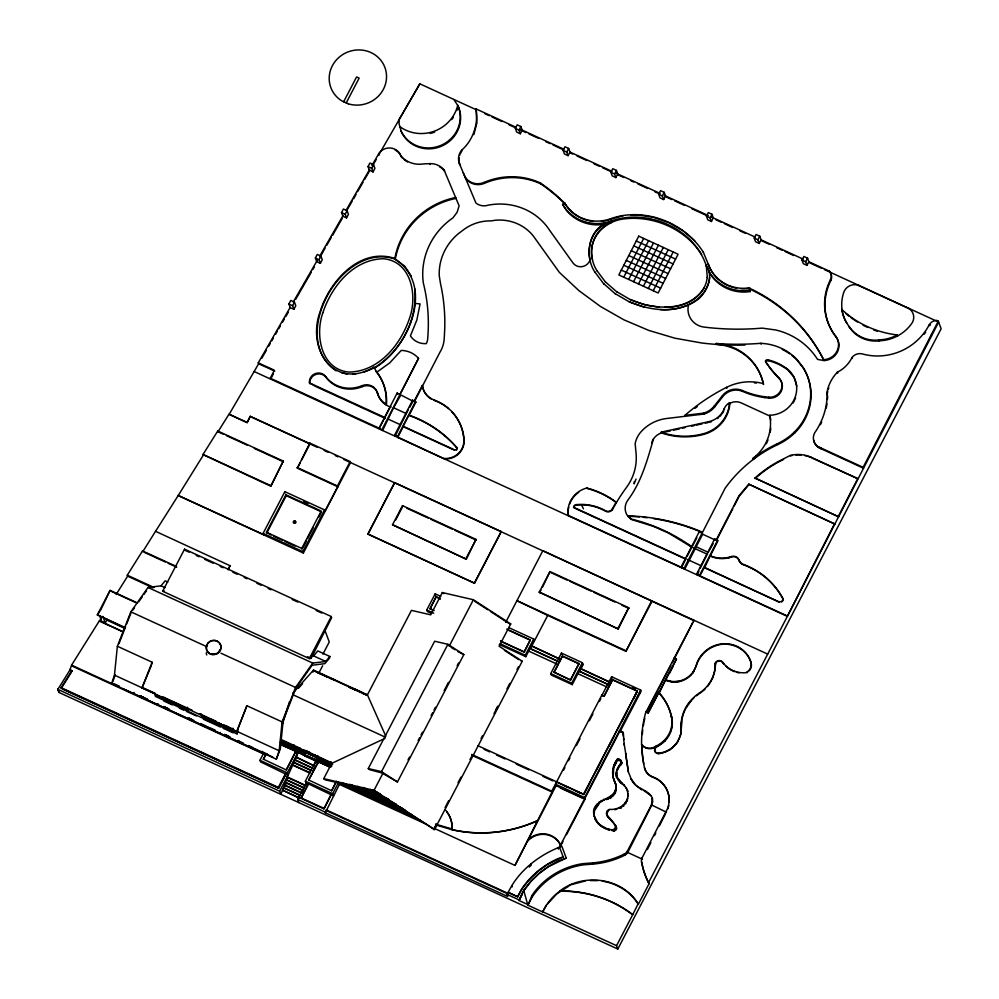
<?xml version="1.0" encoding="UTF-8"?>
<svg xmlns="http://www.w3.org/2000/svg" width="999" height="999" viewBox="0 0 999 999"><rect width="100%" height="100%" fill="white"/><g stroke="black" fill="none" stroke-linecap="round" stroke-linejoin="round"><path stroke-width="1.5" d="M617.657 778.646C610.289 772.14 628.196 760.439 617.207 759.327C612.999 764.759 611.413 772.264 613.611 778.845M628.096 796.166L627.384 790.371L627.834 791.57M594.48 816.807C588.049 797.939 617.782 801.86 615.871 785.239L616.321 786.438M594.13 814.26C593.743 806.643 599.987 800.012 607.305 798.8A11.988 11.401 -20.3 0 0 615.259 791.882L616.208 787.587L615.484 783.528L615.921 784.727M681.842 719.942L680.881 734.315L677.247 742.794M112.4 682.991L111.601 683.528L114.46 675.137L117.37 646.253L130.832 611.825L148.014 587.462L161.014 585.826L164.997 587.662M151.873 664.235L152.085 662.2L117.37 646.253M154.058 692.569L155.494 696.453L237.075 733.915L238.112 728.795M123.089 631.73L99.363 620.841L71.578 665.134L276.323 759.178L279.183 750.786L282.105 721.902L246.89 705.731L236.825 731.493L142.008 687.949L152.085 662.2M715.034 669.405L715.621 663.111A4.371 4.158 -20.3 0 1 719.23 661.063M634.365 481.555L634.09 483.878L636.038 479.095M527.922 905.181L531.918 895.504A71.841 68.319 -20.3 0 1 582.654 863.685L592.682 862.874A82.28 78.247 -20.3 0 0 624.25 854.058A7.33 6.968 -20.3 0 0 627.297 851.285L651.46 804.907L652.335 798.388L652.734 801.523L651.648 805.394L627.734 852.484A7.33 6.968 -20.3 0 1 624.687 855.256A82.28 78.247 -20.3 0 1 593.131 864.073L583.104 864.884A71.841 68.319 -20.3 0 0 532.355 896.702L527.922 905.181L542.644 911.95C546.615 903.77 552.347 896.428 559.952 891.208A117.77 112 -20.3 0 1 632.667 914.772L616.545 945.678L617.794 949.05L941.145 328.771L938.273 321.166L936.737 320.467A8.304 7.93 -23.8 0 0 929.207 324.825A56.406 53.921 -23.8 0 1 879.407 355.956A56.281 53.809 -23.8 0 1 862.362 353.933A9.391 8.966 -23.8 0 0 852.01 357.53A31.843 30.445 -23.8 0 1 837.374 372.227A39.048 37.325 -23.8 0 0 826.997 392.407L827.209 395.604A71.116 67.994 -23.8 0 1 814.747 432.729A11.164 10.677 -23.8 0 0 817.956 446.59L821.253 448.813L820.853 447.927M595.516 819.842L595.079 818.631C596.353 824.912 616.221 835.851 615.421 825.511A62.937 59.865 -20.3 0 0 607.642 815.996C605.456 813.948 606.718 810.052 609.515 809.34C618.743 810.389 628.758 803.421 627.971 793.456L628.408 794.667M558.828 782.841L556.718 782.067L555.594 784.227L556.106 785.614L514.985 865.421L434.99 828.683L435.377 826.71L435.314 828.059M414.822 288.936C417.694 320.13 400.724 351.611 374.238 367.882M671.053 730.769L672.077 726.585M311.164 656.231L313.649 655.918L317.769 650.923L329.87 656.48L329.495 658.191L324.8 663.661L312.063 665.259L295.854 688.236L283.154 720.716L280.294 749.025L276.323 759.178M714.897 670.566L712.961 677.359L710.227 682.629M653.458 438.973C647.302 460.227 641.333 482.305 627.659 500.387A14.261 13.636 -23.8 0 0 627.896 516.308L631.505 519.517L653.021 526.211L668.418 532.991L692.257 547.415M473.826 134.603L476.91 122.852L476.086 108.941L515.734 127.148M312.974 672.052L313.511 670.092L367.42 694.842L385.851 736.313M627.197 800.299L627.772 798.251M707.217 277.347C705.119 297.677 683.304 308.167 664.735 307.18M709.727 277.522C706.855 300.911 681.118 311.251 660.102 309.565M282.018 725.336L289.548 701.66M112.875 681.593L115.26 674.6M715.621 663.111L715.134 666.595A4.371 4.158 -20.3 0 1 716.995 661.176A4.371 4.158 -20.3 0 1 722.714 662.3A26.586 25.275 -20.3 0 0 745.491 672.764A8.841 8.404 -20.3 0 0 750.923 662.337A28.047 26.673 -20.3 0 0 714.547 645.641A29.82 28.359 -20.3 0 0 696.116 665.496A21.853 20.779 -20.3 0 1 665.696 679.77L676.448 659.165L674.2 658.029L674.412 658.628L692.794 622.564M749.25 670.779A8.841 8.404 -20.3 0 0 751.111 662.824C746.915 647.864 728.733 640.284 714.722 646.116A29.82 28.359 -20.3 0 0 696.291 665.983L692.819 672.901M118.968 643.668L125.599 626.723M126.698 623.9L131.119 612.599M142.008 687.949L151.336 665.609M236.825 731.493L246.89 705.731M282.105 721.902L295.567 687.462L312.749 663.099L325.749 661.475L329.87 656.48M613.736 793.631L614.185 794.829L615.834 791.658L615.384 790.459M560.039 891.445L559.865 890.971C583.541 872.477 622.852 877.721 638.361 904.245L649.025 883.79L648.151 881.78A82.28 78.247 -20.3 0 1 641.533 861.987A7.33 6.968 -20.3 0 1 641.995 858.029L667.632 808.391A26.811 25.499 -20.3 0 0 655.981 778.246L651.61 776.335A14.123 13.424 -20.3 0 1 644.43 767.682M599.038 802.01L599.475 803.208L595.079 809.739L594.642 808.541M698.975 571.028L697.227 574.974L696.728 573.863L714.71 538.886L717.944 540.896L710.326 555.731A28.022 26.786 -23.8 0 0 731.28 556.555A6.181 5.907 -23.8 0 1 738.998 560.102A7.43 7.105 -23.8 0 0 743.206 564.348A77.66 74.238 -23.8 0 1 772.639 584.015L775.511 587.387A77.66 74.238 -23.8 0 1 782.791 598.426L782.991 598.876A2.722 2.597 -23.8 0 1 781.655 601.922M700.149 568.394L707.542 553.658M400.574 395.529L393.556 407.742L382.592 430.507L379.158 428.034L397.14 393.057L413.111 401.286L409.602 407.392M395.716 434.977L408.204 409.84M616.046 761.001L616.483 762.2L614.635 765.796L614.185 764.597M523.214 891.558L518.993 900.486L527.647 904.47L523.701 890.334L530.819 881.23L539.185 873.163L548.626 866.295L558.941 860.776L566.233 858.066L548.713 866.545L539.273 873.413L530.906 881.48L523.214 891.558L523.701 890.334M793.218 402.922L795.591 398.002M514.985 865.421L552.06 792.02L551.76 791.171L471.765 754.445M647.364 849.537L650.873 842.619M654.395 835.688L655.794 832.916M659.315 825.998L665.646 813.523M273.389 373.788L270.654 379.108L270.267 378.209L274.363 370.242L258.242 362.837L290.172 307.405M382.105 429.383L418.506 358.329M395.129 436.263L394.642 435.152L412.624 400.174L415.859 402.185L409.178 415.172A118.069 112.875 -23.8 0 1 456.431 447.115L456.618 447.564A1.836 1.748 -23.8 0 1 456.406 450.012M398.077 437.612L397.577 436.501L415.559 401.523M297.315 755.207L287.262 776.96L305.357 785.264L306.256 783.553L305.357 781.156L315.672 761.375L317.869 762.387L308.691 780.007L331.68 790.758L335.839 782.667M623.738 277.198L643.668 238.424M628.658 279.445L648.588 240.684M633.566 281.706L653.496 242.944M638.486 283.966L658.416 245.192M643.406 286.226L663.336 247.452M648.314 288.474L668.244 249.713M653.234 290.734L673.164 251.973M681.243 566.745L699.225 531.768L702.172 533.116L702.659 534.24L684.677 569.218L681.243 566.745L681.743 567.857M682.167 566.196L685.938 558.878L573.601 507.292A2.81 2.685 -23.8 0 1 576.198 504.645A49.138 46.978 -23.8 0 1 605.382 510.751A5.095 4.87 -23.8 0 0 612.549 508.653A172.477 164.885 -23.8 0 1 615.634 503.121L616.171 502.21A86.276 82.48 -23.8 0 0 586.85 487.999A24.5 23.427 -23.8 0 0 568.319 515.434L568.518 515.871A24.5 23.427 -23.8 0 1 568.743 507.03M687.212 556.181L691.845 547.165M696.803 537.724L692.057 546.965A178.796 170.929 -23.8 0 0 631.306 519.08L627.697 515.859A202.56 193.644 -23.8 0 1 702.135 532.117L702.334 532.567A202.56 193.644 -23.8 0 0 685.714 526.286M701.51 533.354L702.135 532.117M684.19 568.094L725.174 488.149A132.043 126.236 -23.8 0 1 777.821 444.555A57.855 55.307 -23.8 0 0 794.879 432.804A54.446 52.048 -23.8 0 0 803.358 368.132L797.239 360.289A54.446 52.048 -23.8 0 0 791.957 355.482M716.208 540.097L738.998 495.779L748.75 484.153L834.839 524.038L748.75 484.153M716.408 540.546L732.779 508.691M734.203 505.919L739.185 496.228L748.938 484.59M700.162 576.323L699.675 575.212L717.657 540.234M813.835 440.384A11.164 10.677 -23.8 0 0 818.356 447.49L863.523 468.231L863.136 467.332L938.273 321.166M648.588 882.592L787.374 616.358L834.64 523.588M838.361 516.346L857.741 478.646L811.275 457.317A31.506 30.12 -23.8 0 0 802.771 454.807L800.986 454.595A31.506 30.12 -23.8 0 0 790.246 455.457L779.757 460.776A115.484 110.402 -23.8 0 0 754.982 478.046L838.561 516.783L754.982 478.046M938.673 322.053L787.374 616.358L254.146 371.528L229.121 414.385L245.742 422.028M399.625 395.055L418.569 358.391L417.47 357.205A24.138 23.077 -23.8 0 0 401.223 350.424L389.797 362.824L376.71 372.277A49.987 47.79 -23.8 0 1 386.413 405.144L386.026 404.258A49.987 47.79 -23.8 0 0 376.323 371.378L376.71 372.277L373.951 367.22C333.479 390.746 306.356 348.401 320.179 311.513C329.533 281.144 360.139 246.903 394.855 258.466L395.154 259.141C435.801 285.627 408.554 348.464 374.338 368.107L373.951 367.22M456.431 447.115A1.836 1.748 -23.8 0 1 454.92 450.037L403.421 426.398L397.877 437.162L444.418 458.891A17.72 16.946 -23.8 0 0 464.073 440.634L463.886 440.184A48.302 46.179 -23.8 0 0 434.128 399.987A19.456 18.594 -23.8 0 1 422.302 385.539L414.123 401.386L415.859 402.185M414.997 400.512L439.81 352.485A30.445 29.108 -23.8 0 0 444.218 338.611L444.655 330.657A195.642 187.038 -23.8 0 0 444.468 311.538L444.105 306.78A195.642 187.038 -23.8 0 0 440.434 283.266L439.248 275.637A52.835 50.512 -23.8 0 1 458.366 233.691L463.511 229.795A42.133 40.285 -23.8 0 1 478.933 222.315L481.331 221.766A42.133 40.285 -23.8 0 1 491.083 220.904L495.417 220.23A44.368 42.42 -23.8 0 1 533.291 235.964L559.303 272.327L578.846 290.572L600.461 306.468L623.888 319.817L648.826 330.432L674.924 338.199L701.872 343.007A291.084 278.271 -23.8 0 0 721.528 344.717M343.606 101.836L356.593 76.935L359.153 78.109L346.166 103.009M617.794 949.05L59.003 692.469L57.842 689.347L69.942 670.029L71.578 665.134M125.062 627.959L97.34 614.835L110.09 590.384L137.587 603.021M97.515 615.309L99.488 611.538M110.09 590.384L100.325 610.764M59.003 692.469L57.93 689.185M99.675 616.008L101.623 621.278L105.295 622.964L107.168 619.368M288.898 304.021L290.771 300.437L294.443 302.123L295.779 305.731L293.906 309.315L290.234 307.63L288.898 304.021L292.57 305.719L293.906 309.315M315.384 258.042L317.257 254.445L320.929 256.131L322.265 259.74L320.392 263.336L316.72 261.651L315.384 258.042L319.056 259.728L320.392 263.336M292.57 305.719L294.443 302.123M341.546 212.612L343.419 209.016L347.09 210.702L348.426 214.31L346.553 217.907L342.882 216.221L341.546 212.612L345.217 214.298L346.553 217.907M319.056 259.728L320.929 256.131M368.032 166.621L369.905 163.037L373.576 164.723L374.912 168.332L373.039 171.915L369.368 170.23L368.032 166.621L371.703 168.319L373.039 171.915M345.217 214.298L347.09 210.702M371.703 168.319L373.576 164.723M250.225 416.308L247.128 422.652L250.225 416.308L310.077 443.781L301.598 460.052M162.625 591.246L184.553 549.175L331.256 616.533L331.643 617.607L311.114 658.378L309.315 658.603L162.625 591.246L164.41 591.021M134.166 692.457L133.691 692.906M156.706 694.829L156.356 695.491L188.237 710.127L187.387 707.317M156.668 695.516L157.018 694.854M270.804 486.226L283.254 461.101L217.732 431.019L203.009 454.495L270.804 486.226L283.254 461.101M157.742 703.833L157.567 704.67L157.942 703.945M228.072 569.505L230.132 565.559L228.159 569.755M164.798 698.426L180.382 705.581M324.987 511.113L337.712 486.713L297.352 468.181L309.802 443.069L350.162 461.588L350.512 462.549L767.694 654.108M263.649 534.827L263.112 533.379L284.852 491.683L324.55 509.902L325.075 511.351M297.352 468.181L300.175 462.762M270.991 535.027L266.446 532.23L285.939 494.855L321.216 511.051L301.723 548.439L302.035 549.275M266.758 533.079L286.251 495.691L285.939 494.855M187.812 709.814L188.162 709.153M189.348 718.343L189.173 719.18L189.548 718.456L193.794 720.404M201.935 716.42L233.916 730.831L201.935 716.42L200.974 713.823M202.235 716.445L202.585 715.771M515.334 128.421L517.207 124.838L520.879 126.523L522.215 130.132L520.342 133.729L516.67 132.03L515.334 128.421L519.005 130.12L520.342 133.729M207.767 726.81L207.592 727.634L207.967 726.91M519.005 130.12L520.879 126.523M302.734 547.939L306.218 541.271M307.605 538.598L313.174 527.909M318.743 517.232L320.829 513.224M350.512 462.549L303.346 553.046L302.809 551.598L324.55 509.902M337.799 486.95L337.437 485.989L350.162 461.588M220.217 732.529L220.042 733.353L220.417 732.629M225.949 726.498L210.227 719.642M233.391 730.744L233.741 730.082M238.636 740.983L238.461 741.807L238.836 741.083M563.111 150.362L564.984 146.766L568.656 148.451L569.992 152.06L568.119 155.657L564.447 153.971L563.111 150.362L566.783 152.048L568.119 155.657M566.783 152.048L568.656 148.451M367.857 534.028L394.655 482.629L501.236 531.555L474.525 583.204L367.857 534.028L474.525 583.204M367.944 534.265L394.655 482.629M309.315 658.603L331.256 616.533M248.451 745.828L262.125 752.11L262.5 751.385M259.965 760.301L287.262 772.839L288.162 775.249L260.539 761.862L259.965 760.301L263.861 752.834L264.211 753.795M266.146 754.083L263.374 759.402L266.059 753.845L272.739 757.105M322.914 654.133L329.245 642.007L324.975 630.456M392.545 524.737L402.485 505.656L476.024 539.41L466.333 559.215L392.545 524.737L466.333 559.215M316.071 671.865L335.464 680.331L329.795 678.159M395.654 520.004L402.048 507.742M281.706 742.794L302.422 752.309L281.706 742.794L282.342 745.254L330.507 767.369M282.255 743.131L282.767 745.366L302.759 754.108L302.06 752.222L282.255 743.131L282.954 745.017L302.759 754.108M319.156 672.427L322.665 665.709M295.367 752.06L286.276 769.917L295.454 752.297C299.25 753.308 298.614 751.335 295.929 757.055L314.198 765.846L295.929 757.055M285.951 774.237L278.646 788.248L278.334 787.412L285.639 773.388M287.262 772.839L297.577 753.071M302.697 793.656L284.603 785.351L280.794 794.305L279.633 791.183L288.074 775.012L285.864 774L278.559 788.011L61.351 688.286L71.229 672.527M300.924 750.249L281.106 741.158L300.924 750.249L300.224 748.376M304.595 788.386L286.501 780.082L287.262 776.96M280.881 740.696L301.598 750.212L280.694 741.046L282.342 745.254M286.089 784.153L285.377 782.229L286.501 780.082M284.965 786.313L284.428 784.877L285.552 782.716L303.646 791.021M302.06 752.222L302.572 754.47M299.413 798.301L282.53 790.147L283.654 787.986L300.362 795.654M303.109 751.26L316.246 757.192L317.944 761.975L304.845 755.956L303.296 750.898L316.396 756.917L318.132 761.613L305.032 755.606L302.884 749.55L315.472 755.256M303.684 750.998L315.934 756.63M305.706 754.919L305.145 756.006L303.484 751.523L304.058 750.436M610.889 172.303L612.762 168.706L616.433 170.392L617.769 174.001L615.896 177.597L612.225 175.911L610.889 172.303L614.56 173.988L615.896 177.597M614.56 173.988L616.433 170.392M311.75 757.692L316.92 760.064M318.132 760.626L317.57 761.713L316.096 756.867M331.793 766.158L318.818 759.839L319.455 762.299L317.17 755.631L317.994 757.741L331.805 764.085M314.623 764.198L315.672 761.375M317.994 757.741L331.618 764.435M318.231 758.204L317.719 755.968L318.231 758.204L332.38 764.697M318.544 758.066L319.243 759.952M298.888 802.622L297.727 799.487L306.169 783.316L308.366 784.327L301.061 798.351L323.951 808.865L331.268 794.842L308.142 783.728L301.061 798.351M315.846 761.862L318.057 762.874L318.681 761.663L308.691 780.007M331.181 765.646L319.368 760.177L319.88 762.412L329.782 766.957M319.88 762.412L319.368 760.177M366.683 694.655L362.4 693.131L366.496 695.017M362.787 693.443L366.67 694.78M367.42 694.842L411.463 610.364L430.706 614.835L442.332 592.544L473.389 599.75L510.739 623.95L499.113 646.241L522.252 661.238L434.515 829.545L374.35 791.22L325.087 779.794L323.726 778.671L331.68 763.398L385.065 738.348M336.438 781.206L331.68 790.758M431.456 613.374L427.285 611.45L426.748 610.002L435.189 593.831L440.746 596.391M323.951 808.865L331.044 794.242M331.268 794.842L333.466 795.853L332.667 793.693L338.649 782.217M432.854 610.139L429.995 608.616L436.176 596.765L440.334 598.663M430.082 608.866L436.176 596.765M339.46 783.441L360.177 792.956L357.754 786.663M517.644 896.602L521.628 889.085A84.141 80.032 -20.3 0 1 557.954 858.616L563.174 856.955L547.402 864.547L537.674 871.628L529.058 879.944L521.715 889.322L517.732 896.84L508.104 892.219L506.98 894.38L507.779 896.54L325.299 812.749L339.448 784.377L338.823 782.692M340.072 783.191L359.69 792.644L359.178 790.409L345.03 783.915M325.299 812.749L326.161 809.877L508.641 893.655M466.071 558.491L476.024 539.41M658.666 194.243L660.539 190.647L664.21 192.332L665.546 195.941L663.673 199.538L660.002 197.852L658.666 194.243L662.337 195.929L663.673 199.538M662.337 195.929L664.21 192.332M368.281 768.556L434.652 641.233L447.902 644.305L463.823 654.62L397.44 781.955L382.03 773.014L369.642 769.68L368.281 768.556L381.518 771.628L397.44 781.955M358.166 788.661L359.565 792.107L353.284 789.222L352.635 787.449M359.827 787.612L360.602 789.697L382.654 799.387L360.789 789.335L362.45 793.556L384.253 803.571L381.643 797.627L359.827 787.612L362.45 793.556M359.053 790.184L357.392 786.575M359.69 792.644L359.178 790.409M360.402 787.961L381.443 797.177L381.955 799.412L361.101 789.847L360.402 787.961L381.256 797.539L381.955 799.412M361.101 789.847L360.589 787.599M362 792.145L383.042 801.36L383.554 803.596L362.699 794.03L362 792.145L382.854 801.722L383.554 803.596M362.699 794.03L362.187 791.795M474.438 582.966L501.236 531.555M381.518 771.628L447.902 644.305M323.726 778.671L374.026 790.346L383.004 773.114M449.163 646.228L473.389 599.75M381.643 797.627L361.376 787.886M384.066 797.264L389.323 800.124M384.403 798.451L386.638 805.107L384.403 798.451L392.582 802.209M403.559 809.34L385.489 801.036L384.977 798.8L391.908 802.035L392.557 803.808M385.489 801.036L384.977 798.8M408.054 759.864L409.49 757.092M418.156 740.484L419.592 737.724M421.041 734.952L422.477 732.18M431.143 715.571L432.579 712.811M434.028 710.039L435.464 707.267M444.13 690.659L448.451 682.354M457.117 665.746L458.553 662.986M386.388 803.346L407.43 812.562L407.942 814.797L387.088 805.219L386.388 803.346L407.43 812.562M387.088 805.219L386.576 802.984M706.443 216.171L708.316 212.575L711.987 214.273L713.323 217.882L711.45 221.466L707.767 219.78L706.443 216.171L710.114 217.857L711.45 221.466M710.114 217.857L711.987 214.273M505.681 622.402L542.857 550.674L694.168 620.741M407.629 813.011L408.454 815.122L407.629 813.011L385.814 802.996L407.292 812.337M539.273 592.107L549.974 571.59L628.721 607.742L618.294 628.983L539.273 592.107L618.294 628.983M539.547 592.832L540.971 590.097M542.395 587.362L549.974 571.59M530.257 639.959L524.163 652.06L530.257 639.959L506.73 629.158M433.578 829.607L436.451 824.088M445.092 807.529L448.688 800.636M458.029 782.704L460.914 777.185M469.98 759.502L472.415 755.107M481.043 738.548L482.48 735.788M493.993 713.723L497.814 706.118M506.943 688.885L509.815 683.366M517.007 669.567L518.444 666.808M497.564 707.017L496.203 709.203M558.516 658.603L531.456 645.779L525.774 656.668L525.237 655.232L533.678 639.06L508.616 627.547M531.63 646.266L547.714 615.421L625.936 651.348L651.985 601.373M754.22 238.112L756.093 234.515L759.764 236.201L761.101 239.81L759.228 243.406L755.544 241.721L754.22 238.112L757.891 239.797L759.228 243.406M757.891 239.797L759.764 236.201M582.917 664.148L572.24 684.64L551.286 675.024L550.749 673.576L561.438 653.084L582.38 662.712L583.091 664.635L580.881 668.868L608.478 681.543M553.995 672.19L562.425 656.018L578.97 663.611L570.616 680.032L553.995 672.19L570.616 680.032M554.083 672.439L558.653 663.661M559.303 662.424L562.425 656.018M570.529 679.782L578.97 663.611M572.24 684.64L571.703 683.191L582.38 662.712M609.777 681.942L608.391 684.59L579.408 671.291L580.794 668.631L609.865 682.18M688.336 305.045L688.423 305.269A19.293 18.444 -23.8 0 0 704.307 327.123L709.065 327.66A274.488 262.4 -23.8 0 0 755.644 328.609L762.2 328.134L775.636 329.957A71.116 67.994 -23.8 0 1 817.557 359.403L824.038 360.577A15.147 14.486 -23.8 0 0 837.474 351.91A15.147 14.486 -23.8 0 0 835.788 336.638A56.406 53.921 -23.8 0 1 830.906 280.407A8.304 7.93 -23.8 0 0 829.882 272.103L829.482 271.216L808.84 261.738L807.005 265.347L803.321 263.661L801.985 260.052L803.858 256.456L807.542 258.142L809.24 262.625L821.615 268.319M807.005 265.347L805.669 261.738L807.542 258.142M618.019 628.271L628.721 607.742M551.76 791.171L601.91 694.967L604.233 696.166L612.612 679.67L604.145 695.916M619.343 730.956L619.792 732.167L641.096 691.283L640.659 690.072L611.625 676.748L601.997 695.204L604.233 696.166M625.936 651.348L651.723 600.661M563.448 770.379L564.885 767.619M568.481 760.726L569.917 757.979M576.386 745.566L579.982 738.673M589.335 720.741L592.919 713.848M599.388 701.435L600.836 698.676M610.414 681.118L612.062 677.946L611.625 676.748M517.732 896.84L508.191 892.457C518.506 870.416 539.897 854.457 561.85 846.228L566.321 858.316M522.14 894.455L518.993 900.486L523.126 891.32M583.628 794.63L637.237 690.983L612.612 679.67M637.325 691.221L583.541 794.392L556.718 782.067M584.353 793.256L590.084 782.254M596.54 769.867L601.56 760.239M608.728 746.49L613.748 736.85M621.64 721.728L626.66 712.1M633.828 698.338L637.237 690.983M566.508 834.664L585.139 798.938L584.627 797.564L640.659 690.072M559.253 847.477L619.605 731.68C624.475 729.532 623.314 737.15 623.788 739.772L623.663 738.298M561.5 844.28L562.924 841.533M693.993 620.267L646.078 711.95L648.289 712.961L676.398 659.04M670.816 665.546L646.303 712.549L645.953 711.588L648.289 712.961M672.252 662.787L673.701 660.014M648.151 712.612L658.741 692.307A56.419 53.659 -20.3 0 1 671.503 717.12L671.865 718.081A26.998 25.674 -20.3 0 1 671.827 727.996M671.865 718.081L671.34 715.784A56.419 53.659 -20.3 0 0 659.09 693.269L665.659 679.645M669.455 673.388L673.039 666.52M632.667 914.772L638.186 903.77M626.685 801.248L624.25 804.782M713.111 543.693L708.229 552.31L695.691 546.553M293.281 301.998L317.42 260.077M319.767 256.019L343.119 215.459M346.241 210.052L369.605 169.48M371.94 165.422L379.47 152.522A12.612 12.05 -23.8 0 1 392.47 148.327L394.692 149.113A12.612 12.05 -23.8 0 1 400.811 155.744L401.211 156.643A24.775 23.676 -23.8 0 0 402.609 158.179M254.146 371.528L258.629 363.736L258.242 362.837M261.726 358.354L266.371 350.287M268.756 346.154L270.317 343.456M271.778 340.884L273.326 338.186M275.649 334.153L277.322 331.281M278.733 328.783L280.282 326.086M282.605 322.053L284.328 319.118M285.702 316.683L288.224 312.35M295.754 299.2L299.126 293.419M299.613 292.482L307.355 279.033M307.692 278.546L311.213 272.315M312.762 269.618L314.31 266.933M320.155 256.918L323.264 251.511M323.589 250.799L325.137 248.114M326.685 245.429L331.318 237.362M332.617 235.277L342.145 218.531M346.628 210.939L349.101 206.431M349.75 205.532L352.197 201.061M353.634 198.776L356.069 194.33M357.617 191.646L363.024 182.23M364.573 179.545L369.205 171.478M373.077 164.76L376.223 159.553M476.473 109.84L419.842 83.829L378.496 155.345L379.333 154.146M542.644 911.95L546.391 905.032M686.413 707.317L690.709 701.298M399.213 119.318L419.842 83.829M152.959 587.787L127.635 576.161L127.285 575.199L142.507 550.924L176.448 566.483M230.22 565.796L155.544 531.306L142.782 551.648L142.507 550.924M303.346 553.046L178.184 495.579L203.272 455.219M223.576 434.303L217.994 431.743L229.033 414.148L247.04 422.415M123.189 631.98L99.463 621.078L101.036 618.568M116.146 594.48L127.635 576.161M178.184 495.579L155.544 531.306M61.439 688.523L61.126 687.674L71.828 670.616L69.73 669.43M132.83 610.189L134.528 607.767M138.799 601.723L142.208 596.878M143.918 594.467L146.478 590.834M576.198 504.645L576.398 505.094A49.138 46.978 -23.8 0 1 605.581 511.201A5.095 4.87 -23.8 0 0 611.937 510.214L612.737 509.09A172.477 164.885 -23.8 0 1 615.834 503.571L616.907 501.748A172.477 164.885 -23.8 0 1 626.311 487.674A51.523 49.251 -23.8 0 0 636.076 453.509L635.152 443.593A25.599 24.476 -23.8 0 1 641.483 431.268A39.361 37.637 -23.8 0 1 666.633 418.494L703.983 414.048A20.055 19.168 -23.8 0 0 714.672 406.918L722.302 397.252A16.296 15.584 -23.8 0 1 742.619 391.396A86.289 82.48 -23.8 0 0 764.522 397.577L769.093 398.102A11.901 11.376 -23.8 0 0 779.158 378.534L778.758 377.647A107.767 103.034 -23.8 0 1 765.459 361.288A1.861 1.773 -23.8 0 1 767.769 359.765A53.721 51.361 -23.8 0 1 786.513 368.381L793.968 377.222L796.79 386.064M707.454 686.538L709.615 683.653M704.183 287.762C688.748 312.45 653.808 310.09 630.357 299.513M676.598 743.618L671.403 748.775M547.44 904.058L556.88 893.755L568.98 886.051M685.314 416.271L684.914 415.384L703.583 413.149A20.055 19.168 -23.8 0 0 714.273 406.031L721.902 396.353A16.296 15.584 -23.8 0 1 742.22 390.497A86.289 82.48 -23.8 0 0 764.135 396.678L768.706 397.215L769.093 398.102M161.014 585.826L165.135 580.844L167.782 582.055M611.937 510.214L612.549 508.653M292.932 693.119L313.511 670.092M298.476 688.274L302.61 683.641M661.862 753.184L658.741 753.696A3.796 3.609 -20.3 0 1 656.131 747.302L665.159 740.709M703.433 252.385C684.577 222.24 643.618 206.431 609.865 219.006A38.749 37.038 -23.8 0 1 564.697 203.009L562.612 204.358L565.034 207.992A41.234 39.423 -23.8 0 0 601.46 223.289L603.721 222.914L604.308 224.251C591.895 231.094 586.937 246.691 590.022 260.09A9.678 9.253 -23.8 0 1 572.951 262.924L549.837 230.607A60.989 58.304 -23.8 0 0 488.486 205.12A13.262 12.675 -23.8 0 1 475.961 203.097L459.478 163.774A13.899 13.287 -23.8 0 1 461.55 150.325C473.076 140.21 478.521 123.988 476.086 108.941M693.868 697.976L691.433 700.411A59.178 56.281 -20.3 0 0 690.334 701.735M529.27 867.007L531.206 865.122L530.769 863.923M705.007 689.198L700.324 693.019M663.036 742.756L658.166 746.128M620.916 807.592L622.664 806.268M696.503 695.741L698.388 694.405M603.721 222.914L610.851 221.204L611.338 222.315C591.945 229.795 586.163 254.345 597.24 271.116M645.953 711.588A121.666 115.709 -20.3 0 0 641.57 742.444L641.608 744.492A10.427 9.915 -20.3 0 0 655.769 746.34L659.115 744.442A26.998 25.674 -20.3 0 0 671.153 728.433L671.728 725.624A26.998 25.674 -20.3 0 0 671.503 717.12M668.743 750.486L670.566 749.412M583.466 508.816L581.493 504.845M783.553 459.428L779.944 461.226A115.484 110.402 -23.8 0 0 776.623 463.037M294.268 521.153C291.233 524.4 298.614 522.177 294.443 520.716C290.472 522.677 297.864 524.8 295.204 521.191M619.105 808.428L620.004 808.016M667.832 751.023L662.886 752.884M364.285 371.99L372.827 368.469M585.189 881.006L569.967 884.952M619.88 759.427L620.329 760.626L617.657 760.539L617.207 759.327M607.242 220.292A38.749 37.038 -23.8 0 0 610.064 219.455L623.364 215.622M610.851 221.204C647.327 207.817 694.455 228.496 706.418 266.159M606.668 223.863L611.063 222.652M662.587 431.855L662.886 432.53L661.475 432.904L661.176 432.242L662.587 431.855L709.502 421.503A20.967 20.042 -23.8 0 0 724.188 408.778A12.063 11.538 -23.8 0 1 729.57 402.684L729.869 403.359A34.49 32.979 -23.8 0 1 703.808 434.365A70.442 67.333 -23.8 0 1 661.475 432.904A14.71 14.061 -23.8 0 0 651.635 442.869M726.223 558.291L731.48 557.005A6.181 5.907 -23.8 0 1 739.198 560.539L739.597 561.488A7.43 7.105 -23.8 0 0 743.406 564.785C760.164 570.841 774.625 583.104 782.991 598.876M611.338 222.315C588.786 225.225 583.616 255.769 595.054 272.34M679.807 681.393L671.915 681.88L665.883 680.257A32.705 31.094 -20.3 0 0 671.915 681.88A32.705 31.094 -20.3 0 0 678.246 681.755A21.853 20.779 -20.3 0 0 693.756 671.64M614.71 809.714L616.858 809.227M664.397 432.192L670.454 430.856M673.476 430.182L679.532 428.846M682.429 428.209L685.039 427.634M691.558 426.198L694.168 425.624M696.178 425.174L702.235 423.838M705.257 423.176L708.291 422.502M623.114 732.704L620.367 731.318M604.308 224.251L602.047 224.625A41.234 39.423 -23.8 0 1 565.621 209.328L562.612 204.358M353.022 374.063L355.831 373.763M907.591 307.817L909.015 308.604A11.226 10.727 -23.8 0 1 911.313 324.088A39.848 38.099 -23.8 0 1 883.99 340.397L878.995 340.909A32.355 30.932 -23.8 0 1 849.537 327.385L849.15 326.486A32.355 30.932 -23.8 0 0 878.608 340.01L883.591 339.51A39.848 38.099 -23.8 0 0 897.339 334.965L897.726 335.851M708.815 271.179L710.501 274.413A41.234 39.423 -23.8 0 0 745.729 292.033L750.249 291.583L749.662 290.247L745.142 290.697A41.234 39.423 -23.8 0 1 709.914 273.077L705.831 264.81C713.761 275.712 707.829 289.935 699.175 298.439C679.32 314.41 651.211 311.338 629.233 301.698M590.397 880.581L597.664 880.631M463.823 654.62L457.617 651.41M521.316 661.301L522.252 661.238M630.831 215.285L638.299 214.947L652.472 217.183M439.51 166.708A17.52 16.746 -23.8 0 1 444.567 171.104L444.18 170.217A17.52 16.746 -23.8 0 0 429.845 163.636L423.638 163.898A24.775 23.676 -23.8 0 1 400.811 155.744M509.602 623.888L510.739 623.95M658.903 307.143L645.292 304.995L630.456 299.737L616.808 291.733M602.31 881.118C616.321 883.253 629.682 891.071 637.487 903.034M395.154 259.141C341.483 240.759 287.575 337.987 336.114 370.829M341.621 372.739L347.377 374.163M537.112 820.916A130.182 123.814 -20.3 0 1 452.272 829.794L451.96 828.958L435.539 824.138M452.272 829.794L435.851 824.974M653.895 217.407L669.155 222.814L683.079 230.806M644.592 307.33L629.333 301.923L615.309 293.706M842.607 312.625A39.848 38.099 -23.8 0 1 843.556 292.969A11.226 10.727 -23.8 0 1 857.866 285.115L859.39 285.689M669.243 801.947A26.811 25.499 -20.3 0 0 656.156 778.721L651.785 776.822A14.123 13.424 -20.3 0 1 644.617 768.169L643.893 764.934A121.666 115.709 -20.3 0 1 641.833 747.364L641.608 744.492M641.87 789.959L635.851 785.301L631.118 778.808C634.64 788.96 647.764 788.835 652.122 797.602L652.509 798.863M651.385 795.916L643.968 790.671M521.403 129.745L563.873 149.251M569.542 151.86L612.025 171.366M616.271 173.314L660.164 193.469M664.41 195.417L708.303 215.572M711.138 216.87L755.032 237.025M760.701 239.635L803.184 259.141M484.977 113.736L489.223 115.684M492.057 116.983L501.973 121.541M509.04 124.788L514.71 127.397M520.379 129.995L526.036 132.592M528.871 133.891L538.786 138.449M545.866 141.696L550.112 143.644M552.947 144.942L562.849 149.5M569.929 152.747L572.764 154.046M577.01 155.994L586.925 160.552M594.005 163.799L599.675 166.396M602.497 167.707L611.001 171.603M618.081 174.85L623.738 177.46M630.819 180.707L633.653 182.005M637.899 183.953L647.814 188.511M654.894 191.758L657.729 193.057M666.221 196.965L671.89 199.563M674.712 200.861L684.627 205.407M691.708 208.666L705.868 215.16M715.784 219.718L721.44 222.315M724.275 223.614L732.766 227.522M739.847 230.769L745.516 233.366M761.088 240.522L769.592 244.418M776.673 247.677L782.329 250.274M785.164 251.573L793.656 255.482M824.375 269.58L937.137 321.353L936.737 320.467M857.866 285.115L909.015 308.604M801.985 260.052L805.669 261.738M636.263 241.009L675.586 259.066M633.778 245.866L673.101 263.911M631.281 250.712L670.604 268.768M628.796 255.557L668.119 273.614M626.298 260.402L665.621 278.459M623.813 265.247L663.136 283.304M621.316 270.092L660.639 288.149M770.691 420.117A44.705 42.732 -23.8 0 0 770.079 416.158L741.046 402.822A12.063 11.538 -23.8 0 0 728.471 404.27M817.956 446.59L863.136 467.332M812.861 458.404L857.741 478.646M701.698 533.791L715.209 539.997L714.71 538.886M393.556 407.742L406.094 413.499M693.269 547.814L707.442 554.32M386.026 404.258A20.729 19.818 -23.8 0 1 377.36 392.807A11.601 11.089 -23.8 0 0 361.925 385.714A30.757 29.408 -23.8 0 1 325.587 376.436A9.003 8.604 -23.8 0 0 309.39 382.867L384.79 417.482L385.189 418.381L380.994 416.458M387.787 418.956L400.337 424.712M309.39 382.867L315.372 386.326M315.672 386.463L342.769 398.901M343.956 399.45L352.197 403.234M353.072 403.633L375.761 414.048M376.935 414.597L380.469 416.221M453.946 449.95L403.608 426.835L403.271 426.073L409.041 414.847L409.378 415.621A118.069 112.875 -23.8 0 1 456.618 447.564M687.3 559.415L701.473 565.921M710.664 556.505L710.277 555.619L704.557 567.782L779.158 602.035L704.357 567.332L699.962 575.874L787.175 615.921M575.199 508.379L684.927 558.766M258.629 363.736L274.75 371.141M394.642 435.152L397.577 436.501M696.728 573.863L699.675 575.212M270.267 378.209L379.258 428.259L390.609 406.393L390.959 407.167A20.729 19.818 -23.8 0 1 377.759 393.693L377.36 392.807M568.319 515.434L681.543 567.42M250.312 416.546L310.165 444.031L309.802 443.069M311.551 444.667L317.12 447.215M324.076 450.412L328.246 452.335M335.214 455.532L337.987 456.805M343.556 459.365L349.126 461.913M550.237 572.315L567.107 580.057M569.929 581.356L591.021 591.033M593.831 592.332L614.922 602.01M621.952 605.244L628.983 608.466M406.993 508.316L428.209 518.056M431.031 519.355L452.247 529.095M455.069 530.394L476.286 540.134M297.09 467.457L337.437 485.989M226.361 435.589L247.277 445.179M254.245 448.389L283.516 461.825M674.238 658.154L676.448 659.165M203.009 454.495L270.529 485.502M303.733 501.348L307.979 503.296M625.674 650.624L516.808 600.636L547.714 615.421M286.251 495.691L321.528 511.888M436.263 597.002L440.422 598.901M508.204 630.032L528.958 639.56M632.804 687.474L635.576 688.736M562.512 656.256L579.058 663.848M612.699 679.919L635.963 690.596M559.852 659.015L531.543 646.016L530.069 648.438L558.379 661.425M531.58 649.325L557.042 661.026M528.683 651.098L556.992 664.085M577.934 673.713L606.917 687.012M266.446 532.23L301.723 548.439M273.813 536.313L282.28 540.209M285.102 541.495L294.98 546.041M429.995 608.616L434.14 610.526M500.536 641.021L524.075 651.823M500.624 641.258L524.163 652.06M263.112 533.379L302.809 551.598M178.097 495.342L263.561 534.577M426.748 610.002L433.716 613.199M500.187 643.731L525.237 655.232M499.325 644.53L525.774 656.668M550.749 673.576L571.703 683.191M189.186 552.185L184.952 550.249L184.553 549.175M196.229 555.432L199.051 556.73M204.695 559.315L213.162 563.199M220.217 566.445L223.039 567.732M232.904 572.265L237.138 574.213M244.193 577.447L247.015 578.746M256.893 583.279L261.114 585.227M268.169 588.461L270.991 589.76M292.158 599.475L297.789 602.06M316.134 610.476L321.778 613.074M144.193 552.297L165.397 562.012M168.232 563.311L176.711 567.207M313.649 655.918L325.749 661.475M307.442 656.693L311.114 658.378M127.285 575.199L154.008 587.474M148.014 587.462L312.749 663.099M478.034 745.741L583.453 794.155M355.544 689.672L349.188 687.2L355.357 690.034M355.831 689.66L362.612 692.769M313.711 670.629L316.471 671.902M316.983 672.19L366.246 694.755M563.861 785.551L568.106 787.499M575.162 790.746L580.806 793.331M317.445 672.489L327.048 676.897M355.869 690.209L360.951 692.544M484.003 749.287L489.622 751.86M496.64 755.082L505.057 758.953M516.283 764.11L528.921 769.904M542.944 776.348L552.772 780.856M555.594 784.227L584.627 797.564M556.106 785.614L585.139 798.938M560.377 788.024L582.105 798.001M552.06 792.02L472.115 755.406M110.265 590.871L136.426 602.884M130.832 611.825L206.868 646.74M220.941 653.196L295.567 687.462M293.319 694.917L385.052 737.037M97.34 614.835L124.85 627.459M106.793 620.092L124.763 628.346M305.644 750.499L309.84 752.384M281.243 739.585L300.587 748.463L303.059 754.769L301.598 750.212M316.983 755.993L331.68 762.811M280.532 739.922L331.68 763.398M318.419 757.841L332.567 764.347M303.484 751.523L315.909 757.23M318.818 759.839L331.256 765.546M306.918 755.469L310.552 757.142M320.067 762.062L330.582 766.832M281.094 744.205L330.694 767.02M295.454 752.297L297.665 753.308M372.352 789.897L375.087 791.146M377.235 792.282L373.276 790.459L374.026 792.507M370.242 789.46L378.983 793.381M362.899 787.449L380.969 795.753L362.712 787.811M384.777 797.439L388.736 799.262M365.135 788.573L381.493 796.078L362.212 787.674M385.427 797.889L388.149 799.138M384.315 797.726L388.486 799.637M142.732 687.624L155.469 693.481M162.537 696.728L192.258 710.364M199.338 713.623L216.321 721.415M223.389 724.662L233.304 729.22M384.215 798.813L396.478 804.445M114.46 675.137L154.833 693.681M202.847 715.821L206.431 717.469M232.193 729.295L225.936 725.836M237.812 731.78L279.183 750.786M384.79 799.163L395.916 804.27M156.481 695.279L188.349 709.902M352.622 785.501L358.279 788.111L349.6 784.565M361.288 789.485L382.142 799.063M385.676 800.686L402.36 808.341M349.862 784.402L358.778 788.411L349.675 784.764M403.671 809.153L384.977 800.886L405.494 810.301M294.98 759.702L313.249 768.481L295.155 760.177M344.343 783.516L359.54 790.496L341.396 782.604M163.799 700.998L172.29 704.894M179.358 708.141L183.604 710.089M186.438 711.388L196.341 715.933M203.421 719.193L220.404 726.985M223.227 728.283L233.129 732.829M343.431 783.616L358.991 790.758M340.334 783.266L346.616 786.151L345.954 784.377M407.804 814.247L401.198 811.213L400.537 809.44M386.825 804.744L408.641 814.759M294.031 762.337L312.125 770.641M339.011 783.179L421.503 821.053M294.205 762.811L310.914 770.491M339.448 784.377L426.223 824.225M293.082 764.972L309.79 772.639M293.256 765.459L309.965 773.126M113.811 683.641L119.443 686.226M140.559 695.928L143.369 697.215M164.498 706.917L167.308 708.204M188.424 717.906L191.246 719.193M209.553 727.597L215.185 730.182M224.9 734.49L228.634 736.201M237.712 740.534L243.344 743.119M261.638 751.523L267.27 754.108M140.522 696.041L147.365 699.188M163.611 706.543L169.281 709.153M200.674 723.551L206.343 726.148M224.463 734.477L230.332 737.187M248.351 745.554L252.447 747.439M139.261 695.691L147.465 699.462M264.423 753.883L122.815 688.673M71.891 665.983L264.435 754.395M263.286 759.165L286.276 769.917M305.357 781.156L332.667 793.693M287.45 777.434L305.544 785.751M286.313 779.595L304.408 787.899M285.377 782.229L303.471 790.546M284.428 784.877L302.522 793.181M283.479 787.512L301.573 795.816M61.126 687.674L278.334 787.412M300.836 797.751L323.738 808.253M62.85 689.173L278.646 788.248M282.53 790.147L299.238 797.814M326.423 810.589L507.492 893.73M506.98 894.38L518.731 899.762M542.557 911.712L616.545 945.678M57.842 689.347L279.633 791.183M297.727 799.487L325.037 812.025M355.806 689.672L348.801 686.887L355.619 690.034M69.942 670.029L72.14 671.453L71.828 670.616M687.687 544.23L691.683 546.515M451.036 647.315L454.995 649.775M474.987 601.448L487.812 609.765M490.372 611.425L508.316 623.051M504.47 650.374L518.731 659.615M374.026 790.346L434.515 829.545M411.413 276.386L404.72 266.171L395.254 259.365A75.312 71.99 -23.8 0 1 456.006 198.401L455.606 197.502A75.312 71.99 -23.8 0 0 394.855 258.466M442.332 592.544L443.856 593.693M617.207 777.447L626.336 788.099M624.425 785.589L621.977 783.566A19.268 18.319 -20.3 0 1 619.268 781.143L618.743 780.406A12.837 12.213 -20.3 0 1 616.758 775.424L616.633 773.626A12.837 12.213 -20.3 0 1 616.783 771.827M684.253 231.818L694.767 240.871M605.481 281.98L616.907 291.958M603.621 283.629L615.409 293.918M453.921 99.475L458.141 106.181A36.576 34.965 -23.8 0 1 456.805 110.464M701.635 254.508C685.451 229.071 653.783 215.285 624.088 218.893C604.532 220.941 586.788 239.061 592.457 259.465M597.14 270.891L605.581 282.205M594.954 272.115L603.721 283.853M849.537 327.385L846.478 322.465A39.848 38.099 -23.8 0 1 841.77 309.453A101.286 96.828 -23.8 0 0 897.339 334.965M649.025 883.79L648.601 882.979A82.28 78.247 -20.3 0 1 641.97 863.198L641.533 861.987M631.306 779.295L628.359 771.827L625.624 753.483L628.359 771.827M739.597 561.488L738.998 560.102M627.609 790.971L626.111 787.499L626.548 788.698M615.709 784.128L614.023 780.107L614.46 781.318M615.047 782.517L613.398 778.246L613.836 779.445M929.207 324.825L929.594 325.711M931.068 335.202L931.455 336.089M878.608 340.01L878.995 340.909M829.482 271.216A8.304 7.93 -23.8 0 1 830.506 279.508L830.906 280.407M841.77 309.453L842.169 310.339M852.01 357.53L852.397 358.416M830.506 279.508A56.406 53.921 -23.8 0 0 835.389 335.751L835.788 336.638M837.374 372.227L837.761 373.127M740.933 288.686A38.749 37.038 -23.8 0 0 749.687 288.311A168.157 160.752 -23.8 0 1 823.651 359.677L824.038 360.577A168.157 160.752 -23.8 0 0 750.074 289.198L749.487 287.862A38.749 37.038 -23.8 0 1 708.266 264.198L708.466 264.648A38.749 37.038 -23.8 0 0 727.022 285.065M826.997 392.407L827.597 396.503A71.116 67.994 -23.8 0 1 827.434 399.388M811.275 457.317L811.463 457.754A31.506 30.12 -23.8 0 0 808.166 456.468M716.208 343.519A54.033 51.661 -23.8 0 1 763.186 383.579L763.573 384.465A54.033 51.661 -23.8 0 0 716.608 344.418L716.208 343.519A291.084 278.271 -23.8 0 0 760.726 343.319L761.113 344.205M767.769 359.765L768.156 360.664A53.721 51.361 -23.8 0 1 786.9 369.268M765.459 361.288L765.846 362.175A107.767 103.034 -23.8 0 0 767.819 365.097M760.726 343.319A54.446 52.048 -23.8 0 1 796.852 359.403L802.971 367.232A54.446 52.048 -23.8 0 1 794.48 431.905L794.879 432.804M790.246 455.457L790.446 455.894A31.506 30.12 -23.8 0 1 792.207 455.507M764.135 396.678L764.522 397.577M786.513 368.381A26.961 25.774 -23.8 0 1 795.192 397.103A26.961 25.774 -23.8 0 1 769.68 415.259L770.079 416.158M794.48 431.905A57.855 55.307 -23.8 0 1 777.434 443.668L777.821 444.555M742.22 390.497L742.619 391.396M684.914 415.384A190.672 182.28 -23.8 0 1 726.498 387.387L726.897 388.274M769.68 415.259A44.705 42.732 -23.8 0 1 752.771 458.591L753.159 459.49A44.705 42.732 -23.8 0 0 759.302 453.883M721.902 396.353L722.302 397.252M724.188 408.778L724.475 409.453M714.273 406.031L714.672 406.918M709.502 421.503L709.802 422.177A20.967 20.042 -23.8 0 0 711.425 421.69M703.583 413.149L703.983 414.048M729.57 402.684A34.49 32.979 -23.8 0 1 703.508 433.691L703.808 434.365M731.28 556.555L731.48 557.005A28.022 26.786 -23.8 0 1 710.514 556.181M564.697 203.009L564.897 203.459A38.749 37.038 -23.8 0 0 579.033 217.033M699.225 531.768L699.525 532.442M464.96 176.798A15.472 14.785 -23.8 0 0 484.016 182.442A68.007 65.01 -23.8 0 1 540.409 183.004L540.809 183.891A172.49 164.897 -23.8 0 1 565.284 204.345M400.112 127.422L399.712 126.536A36.576 34.965 -23.8 0 0 457.754 105.295L458.141 106.181A31.119 29.745 -23.8 0 1 441.858 146.029A31.119 29.745 -23.8 0 1 401.311 131.543L399.138 124.088L399.076 119.543M484.016 182.442L484.415 183.329A68.007 65.01 -23.8 0 1 540.809 183.891M627.697 515.859L627.896 516.308A202.56 193.644 -23.8 0 1 639.447 516.945M461.55 150.325L461.938 151.224M616.171 502.21L616.371 502.659A86.276 82.48 -23.8 0 0 587.05 488.449L586.85 487.999M459.478 163.774L459.865 164.673A13.899 13.287 -23.8 0 1 459.165 162.437M463.311 172.927L465.359 177.697A15.472 14.785 -23.8 0 0 484.415 183.329M464.797 176.486L465.184 177.372M429.845 163.636L430.232 164.523M573.601 507.292L573.801 507.742A2.81 2.685 -23.8 0 1 576.398 505.094M415.035 303.409L420.079 303.908L416.833 320.067L410.414 335.876A17.77 16.995 -23.8 0 0 424.725 343.656L426.311 343.606A13.849 13.237 -23.8 0 0 427.709 338.823L427.947 334.915A179.046 171.166 -23.8 0 0 423.314 282.929A69.443 66.396 -23.8 0 1 452.984 217.819L457.092 212.325L459.128 205.856L444.18 170.217M434.128 399.987L434.328 400.424A48.302 46.179 -23.8 0 1 448.401 408.591M422.302 385.539L422.502 385.989A19.456 18.594 -23.8 0 0 431.331 399.026M412.624 400.174L413.111 401.286M397.14 393.057L397.627 394.18M361.925 385.714L362.325 386.613A11.601 11.089 -23.8 0 1 377.759 393.693M379.158 428.034L379.645 429.158M325.587 376.436L325.974 377.322A30.757 29.408 -23.8 0 0 362.325 386.613M703.234 251.948L708.466 264.648M381.83 797.277L384.253 803.571M357.942 786.313L360.364 792.594M722.714 662.3L722.889 662.787A26.586 25.275 -20.3 0 0 724.213 664.472M715.134 666.595A35.102 33.392 -20.3 0 1 699.15 693.256L699.337 693.731M699.15 693.256A39.485 37.55 -20.3 0 0 681.168 727.759L681.343 728.246A59.178 56.281 -20.3 0 1 681.555 721.59M658.741 692.307L659.09 693.269M639.535 692.232L639.972 693.431M656.505 745.878L656.867 746.84M641.783 744.979A10.427 9.915 -20.3 0 0 655.943 746.815A3.796 3.609 -20.3 0 0 658.553 753.209L658.741 753.696M655.769 746.34L656.131 747.302M666.42 811.163L666.345 812.15L651.46 804.907M608.391 684.59L579.408 671.291M622.677 731.917L623.388 736.338M624.338 745.167L624.113 743.706L625.799 753.958M601.91 694.967L602.272 695.928M620.879 760.314L621.778 762.749M620.441 759.814L620.879 761.013M621.341 762.212L621.778 763.423M621.166 762.874L621.615 764.073M619.255 759.178L619.692 760.376M618.568 759.078L619.018 760.276M620.416 763.998L620.854 765.197M617.882 759.128L618.319 760.326M619.143 765.371L619.58 766.583M618.081 766.907L618.518 768.119M624.2 784.989L624.65 786.201M615.034 762.761L615.471 763.96M617.27 768.568L617.707 769.767M621.753 782.966L622.202 784.165M620.304 781.855L620.741 783.054L619.043 780.544M626.972 799.699L627.422 800.898M616.42 772.127L616.858 773.326M613.523 766.495L613.96 767.694M616.408 773.938L616.858 775.137M618.006 779.058L618.456 780.269M616.67 775.724L617.12 776.922M613.036 768.431L613.174 771.603L612.737 770.404M625.449 802.534L625.886 803.745M612.612 772.389L613.136 775.561L612.687 774.362M612.949 776.323L613.398 777.522M614.822 781.917L615.272 783.116M623.314 805.007L623.763 806.205M615.983 786.987L616.271 789.934L615.821 788.735M641.995 858.029L642.432 859.24L627.734 852.484L627.297 851.285M620.691 806.992L621.141 808.191M614.685 792.095L615.134 793.293M561.438 653.084L561.975 654.532M612.562 795.004L612.999 796.203M611.188 796.203L611.625 797.402L610.089 798.388L609.64 797.19M607.966 797.939L608.416 799.15M606.206 798.451L606.643 799.65M615.759 825.911L616.558 828.059M615.421 825.511L615.871 826.71M616.146 827.372L616.583 828.583M616.046 827.896L616.495 829.095M615.571 828.82L616.008 830.019M624.25 854.058L624.687 855.256M603.621 799.225L604.058 800.424M607.429 810.738L607.867 811.95M614.248 829.707L614.685 830.918M613.711 829.819L614.16 831.018M613.174 829.819L613.623 831.018M606.655 812.212L607.105 813.423M607.642 815.996L608.091 817.194M606.518 813.024L606.967 814.235M606.555 813.848L607.567 816.558M601.198 800.424L601.648 801.623M611.75 829.645L612.187 830.856M608.94 829.07L609.378 830.269M607.567 828.658L608.016 829.857M597.177 803.933L597.627 805.132M604.919 827.622L605.369 828.82M603.646 826.997L604.095 828.196M595.704 806.131L596.141 807.329M533.678 639.06L534.39 640.983M601.236 825.524L601.685 826.735M600.099 824.699L600.549 825.898M599.025 823.8L599.462 825.012M594.043 811.076L594.48 812.274M598.001 822.851L598.438 824.05M593.906 813.648L594.355 814.859M596.341 820.878L596.778 822.077M594.705 817.407L594.255 816.208L598.214 823.451A25.512 24.263 -20.3 0 0 599.238 824.4M592.682 862.874L593.131 864.073M560.539 845.004L560.976 846.203A20.005 19.018 -20.3 0 0 527.709 841.008M559.515 847.102L563.174 856.955M558.054 847.914L558.491 849.113M435.189 593.831L435.714 595.279M402.485 505.656L402.759 506.368M531.693 895.891L532.142 897.09M511.725 885.676L512.175 886.887M434.54 827.484L434.99 828.683M410.589 813.71L411.625 816.52M407.142 812.474L407.942 814.797M284.852 491.683L285.302 492.882M399.712 807.342L400.362 809.103M399.5 807.242L400.149 809.015M400.324 809.34L400.986 811.113L394.368 808.079L393.718 806.305M392.682 804.108L393.544 805.981M393.506 806.218L394.155 807.991L387.55 804.957L386.9 803.184M385.302 799L385.951 800.761M386.064 801.073L386.725 802.846M379.882 793.493L380.644 795.541M381.168 797.102L381.818 798.863M381.93 799.175L382.592 800.948M382.767 801.285L383.416 803.059L376.81 800.012L376.148 798.251M374.55 794.068L375.212 795.828M375.324 796.141L375.974 797.914M373.064 790.359L373.826 792.419M374.338 793.968L375 795.741M375.112 796.041L375.774 797.814M375.936 798.151L376.598 799.924L369.992 796.89L369.33 795.117M367.732 790.933L368.394 792.707M368.506 793.006L369.155 794.779M369.118 795.017L369.78 796.79L363.161 793.755L362.512 791.982M367.52 790.833L368.181 792.607M368.294 792.906L368.943 794.68M360.914 787.799L361.563 789.572M361.688 789.872L362.337 791.645M351.81 785.339L352.46 787.112M352.435 787.349L353.084 789.123L346.815 786.238L346.154 784.477M217.732 431.019L217.994 431.743M330.981 762.1L331.643 763.873M330.781 762.012L331.431 763.785M325.324 761.226L325.986 762.999M326.161 763.336L326.81 765.109M325.125 761.138L325.786 762.911M325.961 763.248L326.611 765.009M319.68 760.364L320.329 762.137M315.022 754.807L315.634 756.443M304.47 751.56L305.294 753.795M300.974 750.049L301.623 751.822M301.798 752.147L302.447 753.92M293.868 745.054L294.518 746.827M294.693 747.165L295.342 748.938M295.317 749.175L296.166 751.036M293.669 744.967L294.318 746.74M294.493 747.065L295.142 748.838M288.212 744.193L288.861 745.953M289.036 746.29L289.698 748.064M288.012 744.093L288.661 745.866M288.836 746.203L289.498 747.976M281.73 741.208L282.392 742.981M282.555 743.318L283.216 745.092M280.307 742.057L281.368 744.929M236.126 731.33L237.075 733.915M232.954 728.246L233.803 731.056M225.449 726.56L218.007 722.552L218.269 723.264M217.657 722.989L210.215 718.968L210.477 719.692M187.275 707.542L188.237 710.127M179.882 705.631L172.427 701.623L172.702 702.334M172.09 702.06L164.648 698.051L164.91 698.763M164.186 697.477L164.46 698.189M102.86 616.383L105.295 622.964M623.114 732.579L623.463 733.853M671.34 715.784L672.065 719.48M624.3 744.18L623.601 739.285M613.174 776.922L613.748 767.095L617.432 759.927A3.022 2.872 -20.3 0 1 621.39 763.473M706.318 265.934L707.317 277.572M750.074 289.198L750.249 291.583M749.487 287.862L749.662 290.247M641.97 863.198A7.33 6.968 -20.3 0 1 641.882 862.537M643.793 763.973A121.666 115.709 -20.3 0 1 642.007 747.851M642.307 734.515A121.666 115.709 -20.3 0 1 642.757 730.082M643.381 725.661A121.666 115.709 -20.3 0 1 643.905 722.727M644.193 721.266A121.666 115.709 -20.3 0 1 644.817 718.343M643.294 517.295A202.56 193.644 -23.8 0 1 647.115 517.719M653.471 518.593A202.56 193.644 -23.8 0 1 666.046 520.929M667.295 521.203A202.56 193.644 -23.8 0 1 671.016 522.077M672.265 522.39A202.56 193.644 -23.8 0 1 684.502 525.886M723.8 410.964A20.967 20.042 -23.8 0 1 722.077 413.811M721.053 415.122A20.967 20.042 -23.8 0 1 719.929 416.371M718.693 417.52A20.967 20.042 -23.8 0 1 717.382 418.569M770.753 428.159A44.705 42.732 -23.8 0 1 770.217 432.167M767.981 439.985A44.705 42.732 -23.8 0 1 766.32 443.718M765.846 362.175A1.861 1.773 -23.8 0 1 768.156 360.664M779.158 378.534A107.767 103.034 -23.8 0 1 768.843 366.521M846.877 323.364A39.848 38.099 -23.8 0 1 842.869 313.748M929.994 325.075A8.304 7.93 -23.8 0 1 930.444 324.475M925.636 332.217A56.406 53.921 -23.8 0 1 924.125 334.265M827.384 393.306A39.048 37.325 -23.8 0 1 827.759 391.446M828.233 389.598A39.048 37.325 -23.8 0 1 828.795 387.787M826.96 403.746A71.116 67.994 -23.8 0 1 826.21 408.067M821.69 422.015A71.116 67.994 -23.8 0 1 820.429 424.687M745.029 345.055A291.084 278.271 -23.8 0 1 728.945 345.03M782.205 349.413A54.446 52.048 -23.8 0 1 789.66 353.771M755.169 478.496A115.484 110.402 -23.8 0 1 775.524 463.661M795.791 455.02A31.506 30.12 -23.8 0 1 801.186 455.044M804.719 455.556A31.506 30.12 -23.8 0 1 806.455 455.969M458.966 161.276A13.899 13.287 -23.8 0 1 459.028 157.73M459.602 155.419A13.899 13.287 -23.8 0 1 460.039 154.308M460.589 153.222A13.899 13.287 -23.8 0 1 461.213 152.198M453.409 117.158A36.576 34.965 -23.8 0 1 451.673 119.643M434.627 132.118A36.576 34.965 -23.8 0 1 430.219 133.429M395.08 150A12.612 12.05 -23.8 0 1 401.211 156.643M407.567 161.963A24.775 23.676 -23.8 0 1 404.133 159.578M569.58 504.158A24.5 23.427 -23.8 0 1 578.708 492.282M309.777 383.753A9.003 8.604 -23.8 0 1 325.974 377.322M736.613 288.149A38.749 37.038 -23.8 0 1 733.778 287.525M732.392 287.138A38.749 37.038 -23.8 0 1 728.333 285.652M605.806 220.629A38.749 37.038 -23.8 0 1 601.46 221.341M592.719 221.303A38.749 37.038 -23.8 0 1 588.436 220.567M587.025 220.217A38.749 37.038 -23.8 0 1 580.307 217.682M540.409 183.004A172.49 164.897 -23.8 0 1 564.897 203.459M835.389 335.751A15.147 14.486 -23.8 0 1 837.075 351.011A15.147 14.486 -23.8 0 1 823.651 359.677M726.498 387.387A50.112 47.902 -23.8 0 1 763.186 383.579M778.758 377.647A11.901 11.376 -23.8 0 1 768.706 397.215M752.771 458.591A132.043 126.236 -23.8 0 1 777.434 443.668M877.359 331.268A101.286 96.828 -23.8 0 1 873.688 329.957M867.719 327.447A101.286 96.828 -23.8 0 1 863.074 325.162M857.467 321.978A101.286 96.828 -23.8 0 1 855.281 320.604M854.207 319.892A101.286 96.828 -23.8 0 1 851.048 317.682M849 316.146A101.286 96.828 -23.8 0 1 846.003 313.736M527.509 840.459A20.005 19.018 -20.3 0 1 560.776 845.666M668.768 805.456A26.811 25.499 -20.3 0 1 667.807 808.878M446.678 811.812A28.696 27.298 -20.3 0 1 452.222 829.669A130.182 123.814 -20.3 0 0 537.062 820.803M445.167 809.627A28.696 27.298 -20.3 0 1 451.96 828.958M671.503 729.395A26.998 25.674 -20.3 0 1 664.16 741.782M682.042 718.843A39.448 37.512 -20.3 0 1 685.601 708.815M686.138 707.816A39.448 37.512 -20.3 0 1 687.3 705.868M688.249 704.445A59.178 56.281 -20.3 0 1 689.622 702.622M720.291 661.138A4.371 4.158 -20.3 0 1 722.889 662.787M739.048 672.864A26.586 25.275 -20.3 0 1 736.9 672.377M734.802 671.715A26.586 25.275 -20.3 0 1 725.674 666.033M747.614 672.227A8.841 8.404 -20.3 0 1 746.678 672.789M608.816 817.919A62.937 59.865 -20.3 0 1 612.237 821.752M681.168 727.759A24.525 23.327 -20.3 0 1 658.553 753.209M559.865 890.971A117.77 112 -20.3 0 1 632.579 914.522M782.791 598.426A2.722 2.597 -23.8 0 1 778.958 601.585M703.508 433.691A70.442 67.333 -23.8 0 1 661.176 432.242M695.004 408.304A190.672 182.28 -23.8 0 1 697.227 406.618M754.382 382.867A50.112 47.902 -23.8 0 1 756.455 383.067M457.754 105.295A31.119 29.745 -23.8 0 1 441.471 145.13A31.119 29.745 -23.8 0 1 400.911 130.657M451.635 411.613A48.302 46.179 -23.8 0 1 464.073 440.634M463.886 440.184A17.72 16.946 -23.8 0 1 444.218 458.441M616.271 828.496A2.647 2.51 -20.3 0 0 615.971 826.51L615.084 825.261A62.937 59.865 -20.3 0 0 607.867 816.595A4.183 3.984 -20.3 0 1 606.88 812.824M615.784 829.42A2.647 2.51 -20.3 0 1 615.409 829.807M614.959 830.107A2.647 2.51 -20.3 0 1 613.398 830.419A25.512 24.263 -20.3 0 1 611.975 830.244M621.078 764.073A3.022 2.872 -20.3 0 1 620.629 764.597M617.207 770.042A12.837 12.213 -20.3 0 1 617.894 768.343M618.831 766.745A12.837 12.213 -20.3 0 1 619.992 765.284M608.241 810.738A4.183 3.984 -20.3 0 1 608.953 810.264M609.165 829.669A25.512 24.263 -20.3 0 1 605.144 828.221M603.871 827.597A25.512 24.263 -20.3 0 1 601.46 826.123M219.68 649.737A5.732 5.445 -20.3 0 1 219.193 651.098M217.22 653.271A5.732 5.445 -20.3 0 1 211.526 653.733M206.743 654.969A9.066 8.629 -20.3 0 1 206.306 652.747M322.852 312.787C314.872 334.965 320.929 369.642 349.076 372.078C379.021 371.528 400.911 344.518 409.59 318.032C417.57 295.866 411.513 261.189 383.379 258.741C353.421 259.29 331.531 286.301 322.852 312.787M638.748 236.164L618.831 274.937L658.154 292.994L678.084 254.221L638.748 236.164M281.431 741.021L281.93 743.268L281.431 741.021M301.236 750.124L301.748 752.359L301.236 750.124M361.363 789.685L361.875 791.92L361.363 789.685M361.613 791.445L383.429 801.46L361.613 791.445M382.217 799.262L382.729 801.498L382.217 799.262M385.751 800.886L386.251 803.121L385.751 800.886M348.289 103.821L341.621 100.762A28.834 27.423 -20.3 0 1 343.331 54.208A28.834 27.423 -20.3 0 1 386.413 73.988A28.834 27.423 -20.3 0 1 348.289 103.821M212.088 654.445A7.43 7.068 -20.3 0 0 220.654 645.029A7.43 7.068 -20.3 0 0 208.142 642.856A7.43 7.068 -20.3 0 0 212.088 654.445A7.43 7.068 -20.3 0 0 220.692 645.154A7.43 7.068 -20.3 0 0 208.179 642.981A7.43 7.068 -20.3 0 0 212.138 654.57"/></g></svg>
